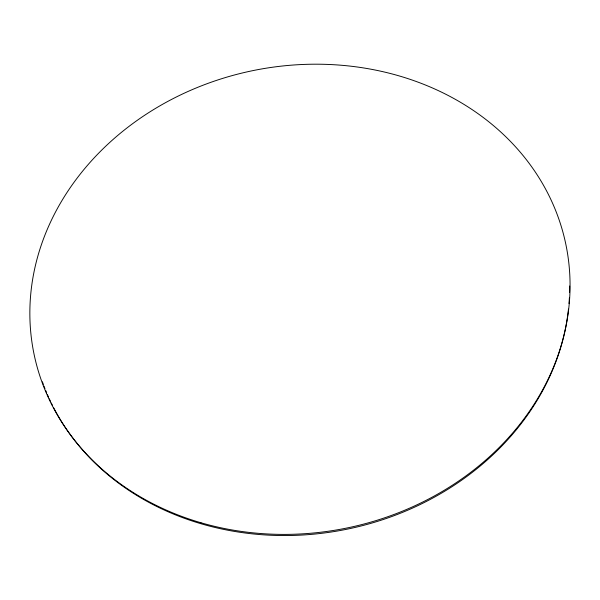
<?xml version="1.0" encoding="UTF-8"?>
<svg xmlns="http://www.w3.org/2000/svg" width="600" height="600" viewBox="0 0 600 600"><rect width="100%" height="100%" fill="white"/><g stroke="black" fill="none" stroke-linecap="round" stroke-linejoin="round"><path stroke-width="0.9" d="M569.655 286.013A270.78 233.048 -11.5 0 1 569.588 292.447M569.37 297.99A270.78 233.048 -11.5 0 1 568.995 303.54M568.47 309.105A270.78 233.048 -11.5 0 1 343.312 529.935A270.78 233.048 -11.5 0 1 53.745 407.91M52.477 405.442A270.78 233.048 -11.5 0 1 51.248 402.952M50.453 401.287A270.78 233.048 -11.5 0 1 49.275 398.775M48.517 397.103A270.78 233.048 -11.5 0 1 47.407 394.575M46.688 392.88A270.78 233.048 -11.5 0 1 45.638 390.338M44.955 388.643A270.78 233.048 -11.5 0 1 43.973 386.085M43.335 384.375A270.78 233.048 -11.5 0 1 42.405 381.81M200.947 522.75A271.515 233.475 -11.5 0 0 567.09 250.86A271.515 233.475 -11.5 0 0 131.835 124.26A271.515 233.475 -11.5 0 0 200.947 522.75"/></g></svg>
